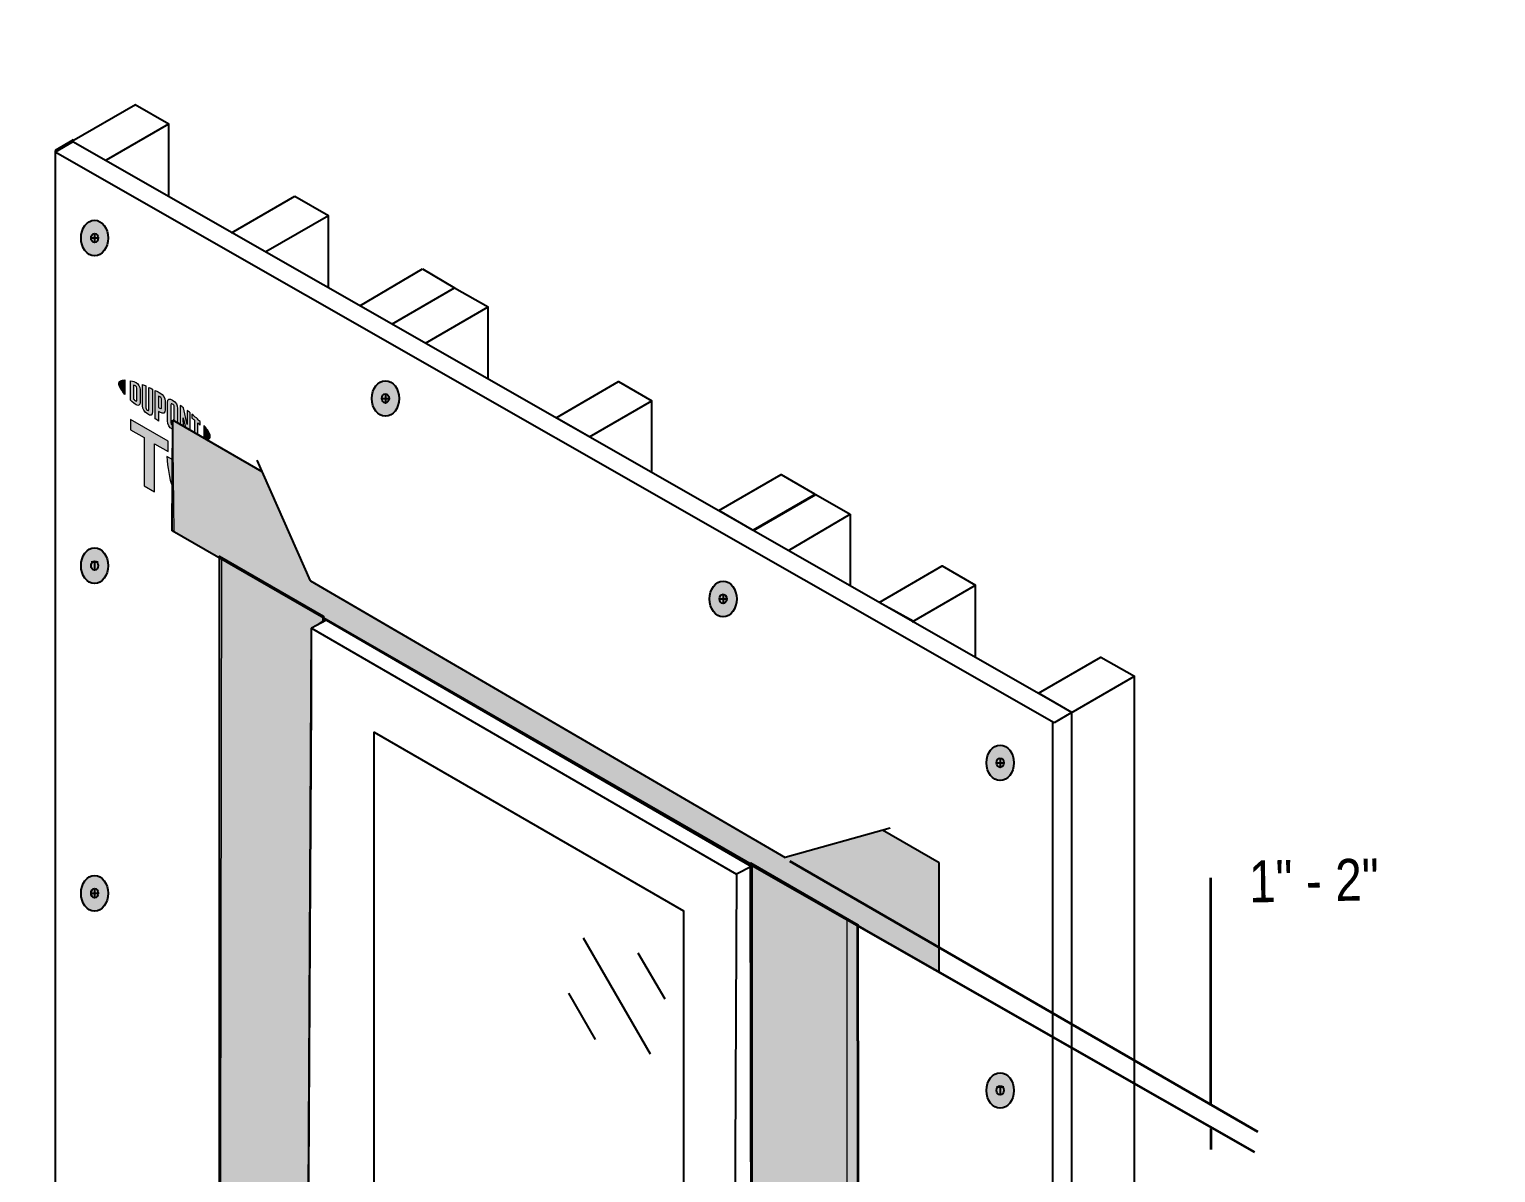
# Model space of a CAD drawing. Header units: inches. Extents: x -26 to 76, y -15 to 22.
# Drawn here: x 54.26 to 59.74, y 8.93 to 13.2 of the extents above; entities that cross this region are included whole.
import ezdxf

# ---------------------------------------------------------------- set-up
doc = ezdxf.new("R2010")
doc.units = ezdxf.units.IN
doc.header["$MEASUREMENT"] = 0
doc.linetypes.add('AI-Linetype-35', pattern=[0.375113, 0.250075, -0.125038])
doc.linetypes.add('AI-Linetype-36', pattern=[0.375113, 0.250075, -0.125038])
for name, color, linetype, lineweight in [('.ATI-DETAIL', 7, 'Continuous', 0), ('.ATI-HATCH', 7, 'Continuous', 0), ('.ATI-TEXT_2', 7, 'Continuous', 0), ('G-ANNO-TTLB', 7, 'Continuous', 0), ('Layer 12', 7, 'Continuous', 0), ('LOGOS', 7, 'Continuous', 0), ('TYVEK', 7, 'Continuous', 0)]:
    doc.layers.add(name, color=color, linetype=linetype, lineweight=lineweight)
pattern_1 = [(45, (0, 0), (-7.071, 7.071), [])]

# ---------------------------------------------------------------- blocks, each defined once
blk = doc.blocks.new('Block_312')
at = {"layer": 'TYVEK', "color": 240, "lineweight": 25, "true_color": 0xed2327}
for points in [[(55.2823, 11.3337)], [(57.0715, 10.2987)]]:
    blk.add_lwpolyline(points, dxfattribs=at)
blk = doc.blocks.new('Block_311')
at = {"layer": 'TYVEK', "color": 240, "lineweight": 25, "true_color": 0xed2327}
for points in [[(57.3689, 9.9813)], [(57.3689, 9.8327)]]:
    blk.add_lwpolyline(points, dxfattribs=at)
at = {"layer": 'TYVEK'}
blk.add_blockref('Block_312', (0, 0), dxfattribs=at)
blk = doc.blocks.new('Block_313')
at = {"layer": 'TYVEK', "true_color": 0x003b71, "transparency": 33554687}
h = blk.add_hatch(color=156, dxfattribs=at)
h.dxf.hatch_style = 2
edge = h.paths.add_edge_path()
edge.add_ellipse((56.8538, 11.0716), major_axis=(0, 0.0664), ratio=0.766948, start_angle=0, end_angle=360)
at = {"layer": 'TYVEK', "color": 252, "lineweight": 25, "true_color": 0x838484}
for p, q in [((56.8403, 11.072), (56.8673, 11.072)), ((56.8538, 11.0891), (56.8538, 11.0548))]:
    blk.add_line(p, q, dxfattribs=at)
at = {"layer": 'TYVEK', "color": 18, "lineweight": 25, "true_color": 0x000000}
blk.add_ellipse((56.8538, 11.0716), major_axis=(0, 0.0664), ratio=0.766948, dxfattribs=at)
at = {"layer": 'TYVEK', "color": 252, "lineweight": 25, "true_color": 0x838484}
blk.add_ellipse((56.8538, 11.072), major_axis=(0, 0.0171), ratio=0.788846, dxfattribs=at)
blk = doc.blocks.new('Block_315')
at = {"layer": 'TYVEK', "color": 240, "lineweight": 25, "true_color": 0xed2327}
for points in [[(55.283, 11.3297)], [(57.0721, 10.2947)]]:
    blk.add_lwpolyline(points, dxfattribs=at)
blk = doc.blocks.new('Block_314')
at = {"layer": 'TYVEK', "color": 240, "lineweight": 25, "true_color": 0xed2327}
for points in [[(57.3696, 9.9773)], [(57.3696, 9.8288)]]:
    blk.add_lwpolyline(points, dxfattribs=at)
at = {"layer": 'TYVEK'}
blk.add_blockref('Block_315', (0, 0), dxfattribs=at)
blk = doc.blocks.new('Block_318')
at = {"layer": 'TYVEK', "true_color": 0x003b71, "transparency": 33554687}
h = blk.add_hatch(color=156, dxfattribs=at)
h.dxf.hatch_style = 2
edge = h.paths.add_edge_path()
edge.add_ellipse((57.8896, 10.4592), major_axis=(0, 0.0664), ratio=0.766948, start_angle=0, end_angle=360)
at = {"layer": 'TYVEK', "color": 252, "lineweight": 25, "true_color": 0x838484}
for p, q in [((57.8896, 10.4767), (57.8896, 10.4425)), ((57.876, 10.4596), (57.9031, 10.4596))]:
    blk.add_line(p, q, dxfattribs=at)
at = {"layer": 'TYVEK', "color": 18, "lineweight": 25, "true_color": 0x000000}
blk.add_ellipse((57.8896, 10.4592), major_axis=(0, 0.0664), ratio=0.766948, dxfattribs=at)
at = {"layer": 'TYVEK', "color": 252, "lineweight": 25, "true_color": 0x838484}
blk.add_ellipse((57.8896, 10.4596), major_axis=(0, 0.0171), ratio=0.788846, dxfattribs=at)
blk = doc.blocks.new('Block_319')
at = {"layer": 'TYVEK', "true_color": 0x003b71, "transparency": 33554687}
h = blk.add_hatch(color=156, dxfattribs=at)
h.dxf.hatch_style = 2
edge = h.paths.add_edge_path()
edge.add_ellipse((57.8896, 4.3375), major_axis=(0, 0.0664), ratio=0.766948, start_angle=0, end_angle=360)
at = {"layer": 'TYVEK', "color": 252, "lineweight": 25, "true_color": 0x838484}
for p, q in [((57.876, 4.3379), (57.9031, 4.3379)), ((57.8896, 4.3551), (57.8896, 4.3208))]:
    blk.add_line(p, q, dxfattribs=at)
at = {"layer": 'TYVEK', "color": 18, "lineweight": 25, "true_color": 0x000000}
blk.add_ellipse((57.8896, 4.3375), major_axis=(0, 0.0664), ratio=0.766948, dxfattribs=at)
at = {"layer": 'TYVEK', "color": 252, "lineweight": 25, "true_color": 0x838484}
blk.add_ellipse((57.8896, 4.3379), major_axis=(0, 0.0171), ratio=0.788846, dxfattribs=at)
blk = doc.blocks.new('Block_320')
at = {"layer": 'TYVEK', "true_color": 0x003b71, "transparency": 33554687}
h = blk.add_hatch(color=156, dxfattribs=at)
h.dxf.hatch_style = 2
edge = h.paths.add_edge_path()
edge.add_ellipse((57.8896, 8.0105), major_axis=(0, 0.0664), ratio=0.766948, start_angle=0, end_angle=360)
at = {"layer": 'TYVEK', "color": 252, "lineweight": 25, "true_color": 0x838484}
for p, q in [((57.876, 8.0109), (57.9031, 8.0109)), ((57.8896, 8.0281), (57.8896, 7.9938))]:
    blk.add_line(p, q, dxfattribs=at)
at = {"layer": 'TYVEK', "color": 18, "lineweight": 25, "true_color": 0x000000}
blk.add_ellipse((57.8896, 8.0105), major_axis=(0, 0.0664), ratio=0.766948, dxfattribs=at)
at = {"layer": 'TYVEK', "color": 252, "lineweight": 25, "true_color": 0x838484}
blk.add_ellipse((57.8896, 8.0109), major_axis=(0, 0.0171), ratio=0.788846, dxfattribs=at)
blk = doc.blocks.new('Block_321')
at = {"layer": 'TYVEK', "true_color": 0x003b71, "transparency": 33554687}
h = blk.add_hatch(color=156, dxfattribs=at)
h.dxf.hatch_style = 2
edge = h.paths.add_edge_path()
edge.add_ellipse((57.8896, 9.2349), major_axis=(0, 0.0664), ratio=0.766948, start_angle=0, end_angle=360)
at = {"layer": 'TYVEK', "color": 252, "lineweight": 25, "true_color": 0x838484}
for p, q in [((57.876, 9.2488), (57.9031, 9.2488)), ((57.8896, 9.2524), (57.8896, 9.2181))]:
    blk.add_line(p, q, dxfattribs=at)
at = {"layer": 'TYVEK', "color": 18, "lineweight": 25, "true_color": 0x000000}
blk.add_ellipse((57.8896, 9.2349), major_axis=(0, 0.0664), ratio=0.766948, dxfattribs=at)
at = {"layer": 'TYVEK', "color": 252, "lineweight": 25, "true_color": 0x838484}
blk.add_ellipse((57.8896, 9.2353), major_axis=(0, 0.0171), ratio=0.788846, dxfattribs=at)
blk = doc.blocks.new('Block_322')
at = {"layer": 'TYVEK', "true_color": 0x003b71, "transparency": 33554687}
h = blk.add_hatch(color=156, dxfattribs=at)
h.dxf.hatch_style = 2
edge = h.paths.add_edge_path()
edge.add_ellipse((57.8896, 6.7862), major_axis=(0, 0.0664), ratio=0.766948, start_angle=0, end_angle=360)
at = {"layer": 'TYVEK', "color": 252, "lineweight": 25, "true_color": 0x838484}
for p, q in [((57.8896, 6.8037), (57.8896, 6.7695)), ((57.876, 6.7866), (57.9031, 6.7866))]:
    blk.add_line(p, q, dxfattribs=at)
at = {"layer": 'TYVEK', "color": 18, "lineweight": 25, "true_color": 0x000000}
blk.add_ellipse((57.8896, 6.7862), major_axis=(0, 0.0664), ratio=0.766948, dxfattribs=at)
at = {"layer": 'TYVEK', "color": 252, "lineweight": 25, "true_color": 0x838484}
blk.add_ellipse((57.8896, 6.7866), major_axis=(0, 0.0171), ratio=0.788846, dxfattribs=at)
blk = doc.blocks.new('Block_323')
at = {"layer": 'TYVEK', "true_color": 0x003b71, "transparency": 33554687}
h = blk.add_hatch(color=156, dxfattribs=at)
h.dxf.hatch_style = 2
edge = h.paths.add_edge_path()
edge.add_ellipse((57.8896, 5.5619), major_axis=(0, 0.0664), ratio=0.766948, start_angle=0, end_angle=360)
at = {"layer": 'TYVEK', "color": 252, "lineweight": 25, "true_color": 0x838484}
for p, q in [((57.876, 5.5623), (57.9031, 5.5623)), ((57.8896, 5.5794), (57.8896, 5.5451))]:
    blk.add_line(p, q, dxfattribs=at)
at = {"layer": 'TYVEK', "color": 18, "lineweight": 25, "true_color": 0x000000}
blk.add_ellipse((57.8896, 5.5619), major_axis=(0, 0.0664), ratio=0.766948, dxfattribs=at)
at = {"layer": 'TYVEK', "color": 252, "lineweight": 25, "true_color": 0x838484}
blk.add_ellipse((57.8896, 5.5623), major_axis=(0, 0.0171), ratio=0.788846, dxfattribs=at)
blk = doc.blocks.new('Block_317')
at = {"layer": 'TYVEK'}
for name in ['Block_318', 'Block_321', 'Block_320', 'Block_322', 'Block_323', 'Block_319']:
    blk.add_blockref(name, (0, 0), dxfattribs=at)
blk = doc.blocks.new('Block_325')
at = {"layer": 'TYVEK', "true_color": 0x003b71, "transparency": 33554687}
h = blk.add_hatch(color=156, dxfattribs=at)
h.dxf.hatch_style = 2
edge = h.paths.add_edge_path()
edge.add_ellipse((54.5049, 12.4204), major_axis=(0, 0.0664), ratio=0.766948, start_angle=0, end_angle=360)
at = {"layer": 'TYVEK', "color": 252, "lineweight": 25, "true_color": 0x838484}
for p, q in [((54.4914, 12.4208), (54.5184, 12.4208)), ((54.5049, 12.4379), (54.5049, 12.4036))]:
    blk.add_line(p, q, dxfattribs=at)
at = {"layer": 'TYVEK', "color": 18, "lineweight": 25, "true_color": 0x000000}
blk.add_ellipse((54.5049, 12.4204), major_axis=(0, 0.0664), ratio=0.766948, dxfattribs=at)
at = {"layer": 'TYVEK', "color": 252, "lineweight": 25, "true_color": 0x838484}
blk.add_ellipse((54.5049, 12.4208), major_axis=(0, 0.0171), ratio=0.788846, dxfattribs=at)
blk = doc.blocks.new('Block_326')
at = {"layer": 'TYVEK', "true_color": 0x003b71, "transparency": 33554687}
h = blk.add_hatch(color=156, dxfattribs=at)
h.dxf.hatch_style = 2
edge = h.paths.add_edge_path()
edge.add_ellipse((54.5049, 6.2987), major_axis=(0, 0.0664), ratio=0.766948, start_angle=0, end_angle=360)
at = {"layer": 'TYVEK', "color": 252, "lineweight": 25, "true_color": 0x838484}
for p, q in [((54.5049, 6.3162), (54.5049, 6.282)), ((54.4914, 6.2991), (54.5184, 6.2991))]:
    blk.add_line(p, q, dxfattribs=at)
at = {"layer": 'TYVEK', "color": 18, "lineweight": 25, "true_color": 0x000000}
blk.add_ellipse((54.5049, 6.2987), major_axis=(0, 0.0664), ratio=0.766948, dxfattribs=at)
at = {"layer": 'TYVEK', "color": 252, "lineweight": 25, "true_color": 0x838484}
blk.add_ellipse((54.5049, 6.2991), major_axis=(0, 0.0171), ratio=0.788846, dxfattribs=at)
blk = doc.blocks.new('Block_327')
at = {"layer": 'TYVEK', "true_color": 0x003b71, "transparency": 33554687}
h = blk.add_hatch(color=156, dxfattribs=at)
h.dxf.hatch_style = 2
edge = h.paths.add_edge_path()
edge.add_ellipse((54.5049, 9.9717), major_axis=(0, 0.0664), ratio=0.766948, start_angle=0, end_angle=360)
at = {"layer": 'TYVEK', "color": 252, "lineweight": 25, "true_color": 0x838484}
for p, q in [((54.5049, 9.9892), (54.5049, 9.955)), ((54.4914, 9.9721), (54.5184, 9.9721))]:
    blk.add_line(p, q, dxfattribs=at)
at = {"layer": 'TYVEK', "color": 18, "lineweight": 25, "true_color": 0x000000}
blk.add_ellipse((54.5049, 9.9717), major_axis=(0, 0.0664), ratio=0.766948, dxfattribs=at)
at = {"layer": 'TYVEK', "color": 252, "lineweight": 25, "true_color": 0x838484}
blk.add_ellipse((54.5049, 9.9721), major_axis=(0, 0.0171), ratio=0.788846, dxfattribs=at)
blk = doc.blocks.new('Block_328')
at = {"layer": 'TYVEK', "true_color": 0x003b71, "transparency": 33554687}
h = blk.add_hatch(color=156, dxfattribs=at)
h.dxf.hatch_style = 2
edge = h.paths.add_edge_path()
edge.add_ellipse((54.5049, 11.196), major_axis=(0, 0.0664), ratio=0.766948, start_angle=0, end_angle=360)
at = {"layer": 'TYVEK', "color": 252, "lineweight": 25, "true_color": 0x838484}
for p, q in [((54.4914, 11.21), (54.5184, 11.21)), ((54.5049, 11.2136), (54.5049, 11.1793))]:
    blk.add_line(p, q, dxfattribs=at)
at = {"layer": 'TYVEK', "color": 18, "lineweight": 25, "true_color": 0x000000}
blk.add_ellipse((54.5049, 11.196), major_axis=(0, 0.0664), ratio=0.766948, dxfattribs=at)
at = {"layer": 'TYVEK', "color": 252, "lineweight": 25, "true_color": 0x838484}
blk.add_ellipse((54.5049, 11.1964), major_axis=(0, 0.0171), ratio=0.788846, dxfattribs=at)
blk = doc.blocks.new('Block_329')
at = {"layer": 'TYVEK', "true_color": 0x003b71, "transparency": 33554687}
h = blk.add_hatch(color=156, dxfattribs=at)
h.dxf.hatch_style = 2
edge = h.paths.add_edge_path()
edge.add_ellipse((54.5049, 8.7474), major_axis=(0, 0.0664), ratio=0.766948, start_angle=0, end_angle=360)
at = {"layer": 'TYVEK', "color": 252, "lineweight": 25, "true_color": 0x838484}
for p, q in [((54.4914, 8.7478), (54.5184, 8.7478)), ((54.5049, 8.7649), (54.5049, 8.7306))]:
    blk.add_line(p, q, dxfattribs=at)
at = {"layer": 'TYVEK', "color": 18, "lineweight": 25, "true_color": 0x000000}
blk.add_ellipse((54.5049, 8.7474), major_axis=(0, 0.0664), ratio=0.766948, dxfattribs=at)
at = {"layer": 'TYVEK', "color": 252, "lineweight": 25, "true_color": 0x838484}
blk.add_ellipse((54.5049, 8.7478), major_axis=(0, 0.0171), ratio=0.788846, dxfattribs=at)
blk = doc.blocks.new('Block_330')
at = {"layer": 'TYVEK', "true_color": 0x003b71, "transparency": 33554687}
h = blk.add_hatch(color=156, dxfattribs=at)
h.dxf.hatch_style = 2
edge = h.paths.add_edge_path()
edge.add_ellipse((54.5049, 7.523), major_axis=(0, 0.0664), ratio=0.766948, start_angle=0, end_angle=360)
at = {"layer": 'TYVEK', "color": 252, "lineweight": 25, "true_color": 0x838484}
for p, q in [((54.4914, 7.5234), (54.5184, 7.5234)), ((54.5049, 7.5406), (54.5049, 7.5063))]:
    blk.add_line(p, q, dxfattribs=at)
at = {"layer": 'TYVEK', "color": 18, "lineweight": 25, "true_color": 0x000000}
blk.add_ellipse((54.5049, 7.523), major_axis=(0, 0.0664), ratio=0.766948, dxfattribs=at)
at = {"layer": 'TYVEK', "color": 252, "lineweight": 25, "true_color": 0x838484}
blk.add_ellipse((54.5049, 7.5234), major_axis=(0, 0.0171), ratio=0.788846, dxfattribs=at)
blk = doc.blocks.new('Block_324')
at = {"layer": 'TYVEK'}
for name in ['Block_325', 'Block_328', 'Block_327', 'Block_329', 'Block_330', 'Block_326']:
    blk.add_blockref(name, (0, 0), dxfattribs=at)
blk = doc.blocks.new('Block_332')
at = {"layer": 'TYVEK', "true_color": 0x003b71, "transparency": 33554687}
h = blk.add_hatch(color=156, dxfattribs=at)
h.dxf.hatch_style = 2
edge = h.paths.add_edge_path()
edge.add_ellipse((55.5917, 11.8207), major_axis=(0, 0.0664), ratio=0.766948, start_angle=0, end_angle=360)
at = {"layer": 'TYVEK', "color": 252, "lineweight": 25, "true_color": 0x838484}
for p, q in [((55.5782, 11.8211), (55.6052, 11.8211)), ((55.5917, 11.8383), (55.5917, 11.804))]:
    blk.add_line(p, q, dxfattribs=at)
at = {"layer": 'TYVEK', "color": 18, "lineweight": 25, "true_color": 0x000000}
blk.add_ellipse((55.5917, 11.8207), major_axis=(0, 0.0664), ratio=0.766948, dxfattribs=at)
at = {"layer": 'TYVEK', "color": 252, "lineweight": 25, "true_color": 0x838484}
blk.add_ellipse((55.5917, 11.8211), major_axis=(0, 0.0171), ratio=0.788846, dxfattribs=at)
blk = doc.blocks.new('Block_333')
at = {"layer": 'TYVEK', "color": 18, "lineweight": 25, "true_color": 0x000000}
blk.add_lwpolyline([(54.5278, 12.4326)], dxfattribs=at)
blk = doc.blocks.new('Block_331')
at = {"layer": 'TYVEK', "color": 18, "lineweight": 25, "true_color": 0x000000}
blk.add_lwpolyline([(57.8343, 9.122)], dxfattribs=at)
at = {"layer": 'TYVEK'}
for name in ['Block_333', 'Block_332']:
    blk.add_blockref(name, (0, 0), dxfattribs=at)
blk = doc.blocks.new('Block_334')
at = {"layer": 'TYVEK', "color": 2, "lineweight": 18, "true_color": 0xf5eb12}
for points in [[(55.3629, 10.9928)], [(55.3629, 6.2967)]]:
    blk.add_lwpolyline(points, dxfattribs=at)
blk = doc.blocks.new('Block_335')
at = {"layer": 'TYVEK', "color": 240, "lineweight": 25, "true_color": 0xed2327}
for points in [[(54.8831, 11.6395)], [(54.8831, 6.819)]]:
    blk.add_lwpolyline(points, dxfattribs=at)
blk = doc.blocks.new('Block_338')
at = {"layer": 'TYVEK', "color": 93, "lineweight": 25, "true_color": 0x6bbe46}
blk.add_line((56.8813, 5.3295), (55.2898, 6.2484), dxfattribs=at)
blk.add_lwpolyline([(55.2904, 6.2484), (55.3151, 10.963), (56.9043, 10.0436), (56.8819, 5.3295)], dxfattribs=at)
blk = doc.blocks.new('Block_337')
at = {"layer": 'TYVEK', "color": 93, "lineweight": 25, "true_color": 0x6bbe46}
for p, q in [((55.3712, 10.9919), (55.3151, 10.963)), ((56.9605, 10.0725), (56.9043, 10.0436)), ((56.9636, 5.3753), (56.8819, 5.3295))]:
    blk.add_line(p, q, dxfattribs=at)
for points in [[(55.3712, 10.9919), (56.9605, 10.0725), (56.9627, 5.5484)], [(57.0436, 5.6164)]]:
    blk.add_lwpolyline(points, dxfattribs=at)
at = {"layer": 'TYVEK'}
blk.add_blockref('Block_338', (0, 0), dxfattribs=at)
blk = doc.blocks.new('Block_336')
at = {"layer": 'TYVEK', "color": 93, "lineweight": 25, "true_color": 0x6bbe46}
blk.add_lwpolyline([(55.5502, 6.5606), (55.5502, 10.5734), (56.7057, 9.9062), (56.7057, 5.8934)], close=True, dxfattribs=at)
for points in [[(56.8556, 7.8161), (56.8563, 7.8489), (56.8302, 7.8761), (56.7974, 7.8768), (56.7791, 7.8772), (56.7617, 7.8692), (56.7501, 7.8551)], [(56.7501, 7.8551), (56.7501, 7.822), (56.777, 7.7952), (56.8101, 7.7952), (56.8276, 7.7952), (56.8442, 7.8028), (56.8556, 7.8161)]]:
    blk.add_open_spline(points, degree=3, knots=[0, 0, 0, 0, 1, 1, 1, 2, 2, 2, 2], dxfattribs=at)
at = {"layer": 'TYVEK'}
blk.add_blockref('Block_337', (0, 0), dxfattribs=at)
blk = doc.blocks.new('Block_346')
at = {"layer": 'TYVEK', "color": 240, "lineweight": 25, "true_color": 0xed2327}
for points in [[(55.2777, 11.3283)], [(57.0669, 10.2933)]]:
    blk.add_lwpolyline(points, dxfattribs=at)
blk = doc.blocks.new('Block_345')
at = {"layer": 'TYVEK', "color": 240, "lineweight": 25, "true_color": 0xed2327}
for points in [[(57.3643, 9.9759)], [(57.3643, 9.8274)]]:
    blk.add_lwpolyline(points, dxfattribs=at)
at = {"layer": 'TYVEK'}
blk.add_blockref('Block_346', (0, 0), dxfattribs=at)
blk = doc.blocks.new('Block_347')
at = {"layer": 'TYVEK', "color": 18, "lineweight": 25, "true_color": 0x000000}
for points in [[(55.3112, 11.1398)], [(57.0861, 10.1055)]]:
    blk.add_lwpolyline(points, dxfattribs=at)
blk = doc.blocks.new('Block_445')
at = {"layer": '.ATI-TEXT_2', "color": 240, "lineweight": 35, "true_color": 0xed2327}
for p, q in [((57.1033, 10.0923), (58.853, 9.0801)), ((56.9637, 10.0738), (58.8399, 9.0038)), ((58.6765, 9.1853), (58.6765, 10.0302)), ((58.6765, 9.0926), (58.6765, 9.0144))]:
    blk.add_line(p, q, dxfattribs=at)
at = {"layer": '.ATI-TEXT_2', "insert": (58.8209, 9.9374), "char_height": 0.2, "attachment_point": 7, "rotation": 0.9999}
blk.add_mtext('\\C240;\\c2565101;\\FArial Narrow|b0|i0|c1;\\H0.156298;\\W1.000002;1" - 2"', dxfattribs=at)
blk = doc.blocks.new('Block_637')
at = {"layer": 'LOGOS', "true_color": 0x838484, "transparency": 33554687}
h = blk.add_hatch(color=252, dxfattribs=at)
h.dxf.hatch_style = 2
edge = h.paths.add_edge_path()
edge.add_spline(control_points=[(54.5951, 11.8766), (54.5951, 11.8666), (54.6036, 11.8523), (54.6184, 11.8357), (54.6184, 11.8357), (54.6184, 11.8904), (54.6184, 11.8904), (54.6036, 11.891), (54.5951, 11.8866), (54.5951, 11.8766)], knot_values=[0, 0, 0, 0, 1, 1, 1, 2, 2, 2, 3, 3, 3, 3], degree=3, periodic=0)
h = blk.add_hatch(color=252, dxfattribs=at)
h.dxf.hatch_style = 2
edge = h.paths.add_edge_path()
edge.add_spline(control_points=[(54.6628, 11.815), (54.6628, 11.8108), (54.6606, 11.8107), (54.658, 11.8122), (54.656, 11.8133), (54.6528, 11.8161), (54.6502, 11.8183), (54.6502, 11.8183), (54.6502, 11.8707), (54.6502, 11.8707), (54.6528, 11.87), (54.656, 11.869), (54.658, 11.8679), (54.6606, 11.8664), (54.6628, 11.8636), (54.6628, 11.8594), (54.6628, 11.8594), (54.6628, 11.815), (54.6628, 11.815)], knot_values=[0, 0, 0, 0, 1, 1, 1, 2, 2, 2, 3, 3, 3, 4, 4, 4, 5, 5, 5, 6, 6, 6, 6], degree=3, periodic=0)
edge = h.paths.add_edge_path()
edge.add_spline(control_points=[(54.6598, 11.8805), (54.6556, 11.8829), (54.6496, 11.885), (54.6388, 11.8873), (54.6388, 11.8873), (54.6388, 11.8148), (54.6388, 11.8148), (54.6484, 11.8061), (54.6556, 11.7998), (54.6598, 11.7975), (54.6692, 11.7921), (54.6746, 11.7955), (54.6746, 11.8064), (54.6746, 11.8064), (54.6746, 11.8546), (54.6746, 11.8546), (54.6746, 11.8652), (54.6692, 11.875), (54.6598, 11.8805)], knot_values=[0, 0, 0, 0, 1, 1, 1, 2, 2, 2, 3, 3, 3, 4, 4, 4, 5, 5, 5, 6, 6, 6, 6], degree=3, periodic=0)
h = blk.add_hatch(color=252, dxfattribs=at)
h.dxf.hatch_style = 2
edge = h.paths.add_edge_path()
edge.add_spline(control_points=[(54.708, 11.7806), (54.708, 11.7764), (54.7067, 11.7744), (54.7021, 11.7777), (54.6976, 11.7809), (54.6964, 11.7838), (54.6964, 11.7888), (54.6964, 11.7888), (54.6964, 11.8678), (54.6964, 11.8678), (54.6934, 11.8691), (54.6868, 11.8719), (54.6839, 11.8731), (54.6839, 11.8731), (54.6839, 11.7932), (54.6839, 11.7932), (54.6839, 11.7804), (54.6893, 11.7724), (54.7021, 11.7633), (54.7138, 11.755), (54.721, 11.7577), (54.721, 11.7718), (54.721, 11.7718), (54.721, 11.8562), (54.721, 11.8562), (54.7185, 11.8575), (54.7105, 11.8613), (54.708, 11.8625), (54.708, 11.8625), (54.708, 11.7806), (54.708, 11.7806)], knot_values=[0, 0, 0, 0, 1, 1, 1, 2, 2, 2, 3, 3, 3, 4, 4, 4, 5, 5, 5, 6, 6, 6, 7, 7, 7, 8, 8, 8, 9, 9, 9, 10, 10, 10, 10], degree=3, periodic=0)
h = blk.add_hatch(color=252, dxfattribs=at)
h.dxf.hatch_style = 2
edge = h.paths.add_edge_path()
edge.add_spline(control_points=[(54.7553, 11.7877), (54.7553, 11.7832), (54.7539, 11.7816), (54.7487, 11.7847), (54.7487, 11.7847), (54.7441, 11.7873), (54.7441, 11.7873), (54.7441, 11.7873), (54.7441, 11.8293), (54.7441, 11.8293), (54.7462, 11.8283), (54.7473, 11.8276), (54.7484, 11.8269), (54.7542, 11.8236), (54.7553, 11.8205), (54.7553, 11.8158), (54.7553, 11.8158), (54.7553, 11.7877), (54.7553, 11.7877)], knot_values=[0, 0, 0, 0, 1, 1, 1, 2, 2, 2, 3, 3, 3, 4, 4, 4, 5, 5, 5, 6, 6, 6, 6], degree=3, periodic=0)
edge = h.paths.add_edge_path()
edge.add_spline(control_points=[(54.7492, 11.8414), (54.747, 11.8426), (54.7387, 11.8471), (54.731, 11.8509), (54.731, 11.8509), (54.731, 11.7447), (54.731, 11.7447), (54.7337, 11.743), (54.7405, 11.7387), (54.7441, 11.7365), (54.7441, 11.7365), (54.7441, 11.7726), (54.7441, 11.7726), (54.7441, 11.7726), (54.7492, 11.7697), (54.7492, 11.7697), (54.7628, 11.7618), (54.7685, 11.7655), (54.7685, 11.779), (54.7685, 11.779), (54.7685, 11.8104), (54.7685, 11.8104), (54.7685, 11.8236), (54.7621, 11.8339), (54.7492, 11.8414)], knot_values=[0, 0, 0, 0, 1, 1, 1, 2, 2, 2, 3, 3, 3, 4, 4, 4, 5, 5, 5, 6, 6, 6, 7, 7, 7, 8, 8, 8, 8], degree=3, periodic=0)
h = blk.add_hatch(color=252, dxfattribs=at)
h.dxf.hatch_style = 2
edge = h.paths.add_edge_path()
edge.add_spline(control_points=[(54.796, 11.8148), (54.7839, 11.8225), (54.7769, 11.8205), (54.7769, 11.8065), (54.7769, 11.8065), (54.7769, 11.7371), (54.7769, 11.7371), (54.7769, 11.7222), (54.7834, 11.7125), (54.796, 11.7057), (54.7964, 11.7055), (54.7969, 11.7052), (54.7971, 11.7051), (54.7971, 11.7051), (54.7971, 11.7201), (54.7971, 11.7201), (54.7969, 11.7202), (54.7964, 11.7204), (54.796, 11.7207), (54.7913, 11.7232), (54.7901, 11.7262), (54.7901, 11.7307), (54.7901, 11.7307), (54.7901, 11.7969), (54.7901, 11.7969), (54.7901, 11.8012), (54.7913, 11.8029), (54.796, 11.8), (54.8007, 11.7972), (54.8019, 11.7943), (54.8019, 11.7901), (54.8019, 11.7901), (54.8019, 11.7373), (54.8019, 11.7373), (54.8019, 11.7373), (54.8151, 11.7297), (54.8151, 11.7297), (54.8151, 11.7297), (54.8151, 11.7829), (54.8151, 11.7829), (54.8151, 11.7979), (54.8092, 11.8066), (54.796, 11.8148)], knot_values=[0, 0, 0, 0, 1, 1, 1, 2, 2, 2, 3, 3, 3, 4, 4, 4, 5, 5, 5, 6, 6, 6, 7, 7, 7, 8, 8, 8, 9, 9, 9, 10, 10, 10, 11, 11, 11, 12, 12, 12, 13, 13, 13, 14, 14, 14, 14], degree=3, periodic=0)
h = blk.add_hatch(color=252, dxfattribs=at)
h.dxf.hatch_style = 2
edge = h.paths.add_edge_path()
edge.add_spline(control_points=[(54.8624, 11.7669), (54.8624, 11.7669), (54.8624, 11.7025), (54.8624, 11.7025), (54.8624, 11.7025), (54.8441, 11.713), (54.8441, 11.713), (54.8441, 11.713), (54.836, 11.7482), (54.836, 11.7482), (54.836, 11.7482), (54.8366, 11.7173), (54.8366, 11.7173), (54.8366, 11.7173), (54.8245, 11.7243), (54.8245, 11.7243), (54.8245, 11.7243), (54.8245, 11.795), (54.8245, 11.795), (54.8281, 11.7925), (54.833, 11.7891), (54.8369, 11.7864), (54.8369, 11.7864), (54.8513, 11.7239), (54.8513, 11.7239), (54.8513, 11.7239), (54.8503, 11.7762), (54.8503, 11.7762), (54.8532, 11.7741), (54.8592, 11.7696), (54.8624, 11.7669)], knot_values=[0, 0, 0, 0, 1, 1, 1, 2, 2, 2, 3, 3, 3, 4, 4, 4, 5, 5, 5, 6, 6, 6, 7, 7, 7, 8, 8, 8, 9, 9, 9, 10, 10, 10, 10], degree=3, periodic=0)
h = blk.add_hatch(color=252, dxfattribs=at)
h.dxf.hatch_style = 2
edge = h.paths.add_edge_path()
edge.add_spline(control_points=[(54.8995, 11.7346), (54.8995, 11.7346), (54.8995, 11.7215), (54.8995, 11.7215), (54.8966, 11.7241), (54.8934, 11.7271), (54.8901, 11.73), (54.8901, 11.73), (54.8901, 11.6866), (54.8901, 11.6866), (54.8901, 11.6866), (54.8784, 11.6933), (54.8784, 11.6933), (54.8784, 11.6933), (54.8784, 11.7398), (54.8784, 11.7398), (54.8752, 11.7425), (54.8721, 11.745), (54.8688, 11.7476), (54.8688, 11.7476), (54.8688, 11.7618), (54.8688, 11.7618), (54.8805, 11.7523), (54.8903, 11.7436), (54.8995, 11.7346)], knot_values=[0, 0, 0, 0, 1, 1, 1, 2, 2, 2, 3, 3, 3, 4, 4, 4, 5, 5, 5, 6, 6, 6, 7, 7, 7, 8, 8, 8, 8], degree=3, periodic=0)
h = blk.add_hatch(color=252, dxfattribs=at)
h.dxf.hatch_style = 2
edge = h.paths.add_edge_path()
edge.add_spline(control_points=[(54.9369, 11.6793), (54.9369, 11.6723), (54.9328, 11.6682), (54.9253, 11.6664), (54.9253, 11.6664), (54.9135, 11.673), (54.9135, 11.673), (54.9135, 11.673), (54.9135, 11.7201), (54.9135, 11.7201), (54.9284, 11.7034), (54.9369, 11.6893), (54.9369, 11.6793)], knot_values=[0, 0, 0, 0, 1, 1, 1, 2, 2, 2, 3, 3, 3, 4, 4, 4, 4], degree=3, periodic=0)
at = {"layer": 'LOGOS'}
for points, knots in [([(54.5951, 11.8766), (54.5951, 11.8666), (54.6036, 11.8523), (54.6184, 11.8357), (54.6184, 11.8357), (54.6184, 11.8904), (54.6184, 11.8904), (54.6036, 11.891), (54.5951, 11.8866), (54.5951, 11.8766)], [0, 0, 0, 0, 1, 1, 1, 2, 2, 2, 3, 3, 3, 3]), ([(54.6598, 11.8805), (54.6556, 11.8829), (54.6496, 11.885), (54.6388, 11.8873), (54.6388, 11.8873), (54.6388, 11.8148), (54.6388, 11.8148), (54.6484, 11.8061), (54.6556, 11.7998), (54.6598, 11.7975), (54.6692, 11.7921), (54.6746, 11.7955), (54.6746, 11.8064), (54.6746, 11.8064), (54.6746, 11.8546), (54.6746, 11.8546), (54.6746, 11.8652), (54.6692, 11.875), (54.6598, 11.8805)], [0, 0, 0, 0, 1, 1, 1, 2, 2, 2, 3, 3, 3, 4, 4, 4, 5, 5, 5, 6, 6, 6, 6]), ([(54.6628, 11.815), (54.6628, 11.8108), (54.6606, 11.8107), (54.658, 11.8122), (54.656, 11.8133), (54.6528, 11.8161), (54.6502, 11.8183), (54.6502, 11.8183), (54.6502, 11.8707), (54.6502, 11.8707), (54.6528, 11.87), (54.656, 11.869), (54.658, 11.8679), (54.6606, 11.8664), (54.6628, 11.8636), (54.6628, 11.8594), (54.6628, 11.8594), (54.6628, 11.815), (54.6628, 11.815)], [0, 0, 0, 0, 1, 1, 1, 2, 2, 2, 3, 3, 3, 4, 4, 4, 5, 5, 5, 6, 6, 6, 6]), ([(54.708, 11.7806), (54.708, 11.7764), (54.7067, 11.7744), (54.7021, 11.7777), (54.6976, 11.7809), (54.6964, 11.7838), (54.6964, 11.7888), (54.6964, 11.7888), (54.6964, 11.8678), (54.6964, 11.8678), (54.6934, 11.8691), (54.6868, 11.8719), (54.6839, 11.8731), (54.6839, 11.8731), (54.6839, 11.7932), (54.6839, 11.7932), (54.6839, 11.7804), (54.6893, 11.7724), (54.7021, 11.7633), (54.7138, 11.755), (54.721, 11.7577), (54.721, 11.7718), (54.721, 11.7718), (54.721, 11.8562), (54.721, 11.8562), (54.7185, 11.8575), (54.7105, 11.8613), (54.708, 11.8625), (54.708, 11.8625), (54.708, 11.7806), (54.708, 11.7806)], [0, 0, 0, 0, 1, 1, 1, 2, 2, 2, 3, 3, 3, 4, 4, 4, 5, 5, 5, 6, 6, 6, 7, 7, 7, 8, 8, 8, 9, 9, 9, 10, 10, 10, 10]), ([(54.7492, 11.8414), (54.747, 11.8426), (54.7387, 11.8471), (54.731, 11.8509), (54.731, 11.8509), (54.731, 11.7447), (54.731, 11.7447), (54.7337, 11.743), (54.7405, 11.7387), (54.7441, 11.7365), (54.7441, 11.7365), (54.7441, 11.7726), (54.7441, 11.7726), (54.7441, 11.7726), (54.7492, 11.7697), (54.7492, 11.7697), (54.7628, 11.7618), (54.7685, 11.7655), (54.7685, 11.779), (54.7685, 11.779), (54.7685, 11.8104), (54.7685, 11.8104), (54.7685, 11.8236), (54.7621, 11.8339), (54.7492, 11.8414)], [0, 0, 0, 0, 1, 1, 1, 2, 2, 2, 3, 3, 3, 4, 4, 4, 5, 5, 5, 6, 6, 6, 7, 7, 7, 8, 8, 8, 8]), ([(54.7553, 11.7877), (54.7553, 11.7832), (54.7539, 11.7816), (54.7487, 11.7847), (54.7487, 11.7847), (54.7441, 11.7873), (54.7441, 11.7873), (54.7441, 11.7873), (54.7441, 11.8293), (54.7441, 11.8293), (54.7462, 11.8283), (54.7473, 11.8276), (54.7484, 11.8269), (54.7542, 11.8236), (54.7553, 11.8205), (54.7553, 11.8158), (54.7553, 11.8158), (54.7553, 11.7877), (54.7553, 11.7877)], [0, 0, 0, 0, 1, 1, 1, 2, 2, 2, 3, 3, 3, 4, 4, 4, 5, 5, 5, 6, 6, 6, 6]), ([(54.796, 11.8148), (54.7839, 11.8225), (54.7769, 11.8205), (54.7769, 11.8065), (54.7769, 11.8065), (54.7769, 11.7371), (54.7769, 11.7371), (54.7769, 11.7222), (54.7834, 11.7125), (54.796, 11.7057), (54.7964, 11.7055), (54.7969, 11.7052), (54.7971, 11.7051), (54.7971, 11.7051), (54.7971, 11.7201), (54.7971, 11.7201), (54.7969, 11.7202), (54.7964, 11.7204), (54.796, 11.7207), (54.7913, 11.7232), (54.7901, 11.7262), (54.7901, 11.7307), (54.7901, 11.7307), (54.7901, 11.7969), (54.7901, 11.7969), (54.7901, 11.8012), (54.7913, 11.8029), (54.796, 11.8), (54.8007, 11.7972), (54.8019, 11.7943), (54.8019, 11.7901), (54.8019, 11.7901), (54.8019, 11.7373), (54.8019, 11.7373), (54.8019, 11.7373), (54.8151, 11.7297), (54.8151, 11.7297), (54.8151, 11.7297), (54.8151, 11.7829), (54.8151, 11.7829), (54.8151, 11.7979), (54.8092, 11.8066), (54.796, 11.8148)], [0, 0, 0, 0, 1, 1, 1, 2, 2, 2, 3, 3, 3, 4, 4, 4, 5, 5, 5, 6, 6, 6, 7, 7, 7, 8, 8, 8, 9, 9, 9, 10, 10, 10, 11, 11, 11, 12, 12, 12, 13, 13, 13, 14, 14, 14, 14]), ([(54.8624, 11.7669), (54.8624, 11.7669), (54.8624, 11.7025), (54.8624, 11.7025), (54.8624, 11.7025), (54.8441, 11.713), (54.8441, 11.713), (54.8441, 11.713), (54.836, 11.7482), (54.836, 11.7482), (54.836, 11.7482), (54.8366, 11.7173), (54.8366, 11.7173), (54.8366, 11.7173), (54.8245, 11.7243), (54.8245, 11.7243), (54.8245, 11.7243), (54.8245, 11.795), (54.8245, 11.795), (54.8281, 11.7925), (54.833, 11.7891), (54.8369, 11.7864), (54.8369, 11.7864), (54.8513, 11.7239), (54.8513, 11.7239), (54.8513, 11.7239), (54.8503, 11.7762), (54.8503, 11.7762), (54.8532, 11.7741), (54.8592, 11.7696), (54.8624, 11.7669)], [0, 0, 0, 0, 1, 1, 1, 2, 2, 2, 3, 3, 3, 4, 4, 4, 5, 5, 5, 6, 6, 6, 7, 7, 7, 8, 8, 8, 9, 9, 9, 10, 10, 10, 10]), ([(54.8995, 11.7346), (54.8995, 11.7346), (54.8995, 11.7215), (54.8995, 11.7215), (54.8966, 11.7241), (54.8934, 11.7271), (54.8901, 11.73), (54.8901, 11.73), (54.8901, 11.6866), (54.8901, 11.6866), (54.8901, 11.6866), (54.8784, 11.6933), (54.8784, 11.6933), (54.8784, 11.6933), (54.8784, 11.7398), (54.8784, 11.7398), (54.8752, 11.7425), (54.8721, 11.745), (54.8688, 11.7476), (54.8688, 11.7476), (54.8688, 11.7618), (54.8688, 11.7618), (54.8805, 11.7523), (54.8903, 11.7436), (54.8995, 11.7346)], [0, 0, 0, 0, 1, 1, 1, 2, 2, 2, 3, 3, 3, 4, 4, 4, 5, 5, 5, 6, 6, 6, 7, 7, 7, 8, 8, 8, 8]), ([(54.9369, 11.6793), (54.9369, 11.6723), (54.9328, 11.6682), (54.9253, 11.6664), (54.9253, 11.6664), (54.9135, 11.673), (54.9135, 11.673), (54.9135, 11.673), (54.9135, 11.7201), (54.9135, 11.7201), (54.9284, 11.7034), (54.9369, 11.6893), (54.9369, 11.6793)], [0, 0, 0, 0, 1, 1, 1, 2, 2, 2, 3, 3, 3, 4, 4, 4, 4])]:
    blk.add_open_spline(points, degree=3, knots=knots, dxfattribs=at)
blk = doc.blocks.new('Block_640')
at = {"layer": 'LOGOS', "true_color": 0x838484, "transparency": 33554687}
h = blk.add_hatch(color=252, dxfattribs=at)
h.dxf.hatch_style = 2
h.paths.add_polyline_path([(54.7792, 11.6609), (54.6389, 11.7419), (54.6389, 11.7038), (54.6896, 11.6745), (54.6896, 11.494), (54.7285, 11.4715), (54.7285, 11.652), (54.7792, 11.6228)])
h = blk.add_hatch(color=252, dxfattribs=at)
h.dxf.hatch_style = 2
edge = h.paths.add_edge_path()
edge.add_spline(control_points=[(54.7966, 11.5918), (54.7966, 11.5918), (54.796, 11.4859), (54.796, 11.4859), (54.7837, 11.5262), (54.7773, 11.5615), (54.7746, 11.6044), (54.7746, 11.6044), (54.7966, 11.5918), (54.7966, 11.5918)], knot_values=[0, 0, 0, 0, 1, 1, 1, 2, 2, 2, 3, 3, 3, 3], degree=3, periodic=0)
at = {"layer": 'LOGOS'}
blk.add_lwpolyline([(54.7792, 11.6609), (54.6389, 11.7419), (54.6389, 11.7038), (54.6896, 11.6745), (54.6896, 11.494), (54.7285, 11.4715), (54.7285, 11.652), (54.7792, 11.6228)], close=True, dxfattribs=at)
blk.add_open_spline([(54.7966, 11.5918), (54.7966, 11.5918), (54.796, 11.4859), (54.796, 11.4859), (54.7837, 11.5262), (54.7773, 11.5615), (54.7746, 11.6044), (54.7746, 11.6044), (54.7966, 11.5918), (54.7966, 11.5918)], degree=3, knots=[0, 0, 0, 0, 1, 1, 1, 2, 2, 2, 3, 3, 3, 3], dxfattribs=at)
blk = doc.blocks.new('Block_639')
at = {"layer": 'LOGOS'}
blk.add_blockref('Block_640', (0, 0), dxfattribs=at)
blk = doc.blocks.new('Block_638')
at = {"layer": 'LOGOS'}
blk.add_blockref('Block_639', (0, 0), dxfattribs=at)
blk = doc.blocks.new('Block_636')
at = {"layer": 'LOGOS'}
for name in ['Block_637', 'Block_638']:
    blk.add_blockref(name, (0, 0), dxfattribs=at)

msp = doc.modelspace()

# ---------------------------------------------------------------- hatches: boundary and pattern name
at = {"layer": '.ATI-HATCH', "true_color": 0x818080, "transparency": 33554687}
h = msp.add_hatch(color=8, dxfattribs=at)
edge = h.paths.add_edge_path()
edge.add_spline(control_points=[(54.7973, 11.74), (54.7973, 11.74), (54.7953, 11.3266), (54.7953, 11.3266), (54.7953, 11.3266), (57.6592, 9.6759), (57.6592, 9.6759), (57.6592, 9.6759), (57.6612, 10.0853), (57.6612, 10.0853), (57.6612, 10.0853), (57.4499, 10.2074), (57.4499, 10.2074), (57.4499, 10.2074), (57.0861, 10.1055), (57.0861, 10.1055), (57.0861, 10.1055), (55.3112, 11.1398), (55.3112, 11.1398), (55.3112, 11.1398), (55.1316, 11.5468), (55.1316, 11.5468), (55.1316, 11.5468), (54.7973, 11.74), (54.7973, 11.74)], knot_values=[0, 0, 0, 0, 1, 1, 1, 2, 2, 2, 3, 3, 3, 4, 4, 4, 5, 5, 5, 6, 6, 6, 7, 7, 7, 8, 8, 8, 8], degree=3, periodic=0)
h = msp.add_hatch(color=8, dxfattribs=at)
edge = h.paths.add_edge_path()
edge.add_spline(control_points=[(54.9718, 5.9984), (54.9718, 5.9984), (55.3582, 5.789), (55.3582, 5.789), (55.3582, 5.789), (55.3582, 6.2089), (55.3582, 6.2089), (55.3582, 6.2089), (55.2904, 6.2454), (55.2904, 6.2454), (55.2904, 6.2454), (55.3159, 10.6921), (55.3159, 10.6921), (55.3159, 10.6921), (55.3149, 10.9599), (55.3149, 10.9599), (55.3149, 10.9599), (55.3629, 10.9928), (55.3629, 10.9928), (55.3629, 10.9928), (55.3609, 11.0068), (55.3609, 11.0068), (55.3609, 11.0068), (54.9718, 11.2314), (54.9718, 11.2314), (54.9718, 11.2314), (54.9718, 5.9984), (54.9718, 5.9984)], knot_values=[0, 0, 0, 0, 1, 1, 1, 2, 2, 2, 3, 3, 3, 4, 4, 4, 5, 5, 5, 6, 6, 6, 7, 7, 7, 8, 8, 8, 9, 9, 9, 9], degree=3, periodic=0)
edge = h.paths.add_edge_path()
edge.add_spline(control_points=[(56.9578, 10.0872), (56.9578, 10.0872), (56.9659, 4.8783), (56.9659, 4.8783), (56.9659, 4.8783), (57.3664, 4.647), (57.3664, 4.647), (57.3664, 4.647), (57.3583, 9.8548), (57.3583, 9.8548), (57.3583, 9.8548), (56.9578, 10.0872), (56.9578, 10.0872)], knot_values=[0, 0, 0, 0, 1, 1, 1, 2, 2, 2, 3, 3, 3, 4, 4, 4, 4], degree=3, periodic=0)
at = {"layer": 'G-ANNO-TTLB', "true_color": 0xb9529f, "transparency": 33554687}
h = msp.add_hatch(color=233, dxfattribs=at)
edge = h.paths.add_edge_path()
edge.add_spline(control_points=[(71.2273, -15.1345), (71.2273, -15.1345), (30.5273, -15.1345), (30.5273, -15.1345), (30.5273, -15.1345), (30.5273, 19.0008), (30.5273, 19.0008), (30.5273, 19.0008), (71.2273, 19.0008), (71.2273, 19.0008), (71.2273, 19.0008), (71.2273, -15.1345), (71.2273, -15.1345)], knot_values=[0, 0, 0, 0, 1, 1, 1, 2, 2, 2, 3, 3, 3, 4, 4, 4, 4], degree=3, periodic=0)
edge = h.paths.add_edge_path()
edge.add_spline(control_points=[(30.6523, 18.8757), (30.6523, 18.8757), (30.6523, -15.0095), (30.6523, -15.0095), (30.6523, -15.0095), (71.1023, -15.0095), (71.1023, -15.0095), (71.1023, -15.0095), (71.1023, 18.8757), (71.1023, 18.8757), (71.1023, 18.8757), (30.6523, 18.8757), (30.6523, 18.8757)], knot_values=[0, 0, 0, 0, 1, 1, 1, 2, 2, 2, 3, 3, 3, 4, 4, 4, 4], degree=3, periodic=0)
edge.add_line((30.6523, 18.8757), (30.6523, 18.8757))
at = {"layer": 'Layer 12', "true_color": 0x000000, "transparency": 33554687}
h = msp.add_hatch(dxfattribs=at)
h.set_pattern_fill('_U', color=18, scale=10, angle=45, style=2, pattern_type=0)
h.set_pattern_definition(pattern_1)
h.paths.add_polyline_path([(57.6612, 9.6759), (54.8018, 11.3215), (54.7966, 11.74), (55.1316, 11.5468), (55.3112, 11.1398), (57.0861, 10.1055), (57.4499, 10.2074), (57.6612, 10.0853)])
h = msp.add_hatch(dxfattribs=at)
h.set_pattern_fill('_U', color=18, scale=10, angle=45, style=2, pattern_type=0)
h.set_pattern_definition(pattern_1)
h.paths.add_polyline_path([(55.3189, 5.8033), (54.9718, 5.9952), (54.9799, 11.2223), (55.3554, 11.0105), (55.3582, 10.984), (55.3151, 10.963), (55.2904, 6.2454), (55.3328, 6.2236)])
h = msp.add_hatch(dxfattribs=at)
h.set_pattern_fill('_U', color=18, scale=10, angle=45, style=2, pattern_type=0)
h.set_pattern_definition(pattern_1)
h.paths.add_polyline_path([(57.317, 4.6707), (56.9652, 4.8723), (56.9636, 10.0816), (57.317, 9.8793)])

# ---------------------------------------------------------------- linework, layer by layer
at = {"layer": '.ATI-DETAIL', "color": 251, "lineweight": 25, "true_color": 0x5c5c5c}
for p, q in [((56.582, 9.3709), (56.3322, 9.8035)), ((56.6368, 9.5756), (56.5369, 9.7486)), ((56.3773, 9.4258), (56.2774, 9.5988))]:
    msp.add_line(p, q, dxfattribs=at)
at = {"layer": '.ATI-HATCH'}
for points, knots in [([(54.7973, 11.74), (54.7973, 11.74), (54.7953, 11.3266), (54.7953, 11.3266), (54.7953, 11.3266), (57.6592, 9.6759), (57.6592, 9.6759), (57.6592, 9.6759), (57.6612, 10.0853), (57.6612, 10.0853), (57.6612, 10.0853), (57.4499, 10.2074), (57.4499, 10.2074), (57.4499, 10.2074), (57.0861, 10.1055), (57.0861, 10.1055), (57.0861, 10.1055), (55.3112, 11.1398), (55.3112, 11.1398), (55.3112, 11.1398), (55.1316, 11.5468), (55.1316, 11.5468), (55.1316, 11.5468), (54.7973, 11.74), (54.7973, 11.74)], [0, 0, 0, 0, 1, 1, 1, 2, 2, 2, 3, 3, 3, 4, 4, 4, 5, 5, 5, 6, 6, 6, 7, 7, 7, 8, 8, 8, 8]), ([(54.9718, 5.9984), (54.9718, 5.9984), (55.3582, 5.789), (55.3582, 5.789), (55.3582, 5.789), (55.3582, 6.2089), (55.3582, 6.2089), (55.3582, 6.2089), (55.2904, 6.2454), (55.2904, 6.2454), (55.2904, 6.2454), (55.3159, 10.6921), (55.3159, 10.6921), (55.3159, 10.6921), (55.3149, 10.9599), (55.3149, 10.9599), (55.3149, 10.9599), (55.3629, 10.9928), (55.3629, 10.9928), (55.3629, 10.9928), (55.3609, 11.0068), (55.3609, 11.0068), (55.3609, 11.0068), (54.9718, 11.2314), (54.9718, 11.2314), (54.9718, 11.2314), (54.9718, 5.9984), (54.9718, 5.9984)], [0, 0, 0, 0, 1, 1, 1, 2, 2, 2, 3, 3, 3, 4, 4, 4, 5, 5, 5, 6, 6, 6, 7, 7, 7, 8, 8, 8, 9, 9, 9, 9]), ([(56.9578, 10.0872), (56.9578, 10.0872), (56.9659, 4.8783), (56.9659, 4.8783), (56.9659, 4.8783), (57.3664, 4.647), (57.3664, 4.647), (57.3664, 4.647), (57.3583, 9.8548), (57.3583, 9.8548), (57.3583, 9.8548), (56.9578, 10.0872), (56.9578, 10.0872)], [0, 0, 0, 0, 1, 1, 1, 2, 2, 2, 3, 3, 3, 4, 4, 4, 4])]:
    msp.add_open_spline(points, degree=3, knots=knots, dxfattribs=at)
at = {"layer": 'G-ANNO-TTLB'}
for points in [[(71.2273, -15.1345), (71.2273, -15.1345), (30.5273, -15.1345), (30.5273, -15.1345), (30.5273, -15.1345), (30.5273, 19.0008), (30.5273, 19.0008), (30.5273, 19.0008), (71.2273, 19.0008), (71.2273, 19.0008), (71.2273, 19.0008), (71.2273, -15.1345), (71.2273, -15.1345)], [(30.6523, 18.8757), (30.6523, 18.8757), (30.6523, -15.0095), (30.6523, -15.0095), (30.6523, -15.0095), (71.1023, -15.0095), (71.1023, -15.0095), (71.1023, -15.0095), (71.1023, 18.8757), (71.1023, 18.8757), (71.1023, 18.8757), (30.6523, 18.8757), (30.6523, 18.8757)]]:
    msp.add_open_spline(points, degree=3, knots=[0, 0, 0, 0, 1, 1, 1, 2, 2, 2, 3, 3, 3, 4, 4, 4, 4], dxfattribs=at)
at = {"layer": 'Layer 12'}
for points in [[(57.6612, 9.6759), (54.8018, 11.3215), (54.7966, 11.74), (55.1316, 11.5468), (55.3112, 11.1398), (57.0861, 10.1055), (57.4499, 10.2074), (57.6612, 10.0853)], [(55.3189, 5.8033), (54.9718, 5.9952), (54.9799, 11.2223), (55.3554, 11.0105), (55.3582, 10.984), (55.3151, 10.963), (55.2904, 6.2454), (55.3328, 6.2236)], [(57.317, 4.6707), (56.9652, 4.8723), (56.9636, 10.0816), (57.317, 9.8793)]]:
    msp.add_lwpolyline(points, close=True, dxfattribs=at)
at = {"layer": 'TYVEK', "color": 33, "lineweight": 25, "true_color": 0xcb9865}
for p, q in [((54.4201, 12.782), (54.6571, 12.9191)), ((54.657, 12.9191), (54.7821, 12.8474)), ((54.5487, 12.7124), (54.7821, 12.8474)), ((54.7821, 12.5785), (54.7821, 12.8474)), ((54.4237, 12.78), (54.4201, 12.782)), ((54.4238, 12.786), (54.4203, 12.788)), ((55.0168, 12.4396), (55.2537, 12.5767)), ((55.2537, 12.5767), (55.3787, 12.505)), ((55.1454, 12.37), (55.3787, 12.505)), ((55.3787, 12.2361), (55.3787, 12.505)), ((55.4964, 12.1674), (55.7301, 12.3056)), ((55.7301, 12.3056), (55.8503, 12.2345)), ((55.6162, 12.099), (55.8503, 12.2345)), ((55.8503, 12.2345), (55.9754, 12.1628)), ((55.742, 12.0278), (55.9754, 12.1628)), ((55.9754, 11.8939), (55.9754, 12.1628)), ((56.3545, 11.6771), (56.5879, 11.8121)), ((56.5879, 11.5437), (56.5879, 11.8121)), ((56.9672, 11.3303), (57.2003, 11.4652)), ((56.9672, 11.3275), (57.2003, 11.4624)), ((57.2003, 11.4624), (57.3283, 11.389)), ((57.0984, 11.2526), (57.3283, 11.389)), ((57.3283, 11.3891), (57.3283, 11.1214)), ((57.5604, 10.9863), (57.7973, 11.1234)), ((57.7973, 10.8535), (57.7973, 11.1234)), ((58.1545, 10.6456), (58.3914, 10.7826)), ((58.3914, 4.209), (58.3914, 10.785))]:
    msp.add_line(p, q, dxfattribs=at)
at = {"layer": 'TYVEK', "color": 2, "lineweight": 25, "true_color": 0xf5eb12}
for p, q in [((54.4237, 12.78), (54.3569, 12.7413)), ((54.4238, 12.786), (54.357, 12.7473)), ((58.158, 10.6476), (54.4237, 12.78)), ((58.1545, 10.6456), (58.0912, 10.6089)), ((58.158, 4.074), (58.158, 10.65))]:
    msp.add_line(p, q, dxfattribs=at)
at = {"layer": 'TYVEK', "color": 18, "lineweight": 25, "true_color": 0x000000}
for p, q in [((54.357, 12.7473), (54.357, 6.1966)), ((58.0913, 10.6089), (54.357, 12.7413)), ((55.3112, 11.1398), (55.1128, 11.59)), ((55.3112, 11.1398), (57.0861, 10.1055)), ((58.0851, 10.6114), (58.0851, 4.0354)), ((57.4785, 10.2154), (57.0861, 10.1055))]:
    msp.add_line(p, q, dxfattribs=at)
at = {"layer": 'TYVEK', "color": 240, "lineweight": 25, "true_color": 0xed2327}
for p, q in [((54.7953, 11.3266), (54.7973, 11.74)), ((55.1316, 11.5468), (54.7973, 11.74)), ((57.6612, 9.6759), (54.7953, 11.3266)), ((57.6612, 10.0853), (57.4499, 10.2074)), ((57.6612, 9.6759), (57.6612, 10.0853))]:
    msp.add_line(p, q, dxfattribs=at)
at = {"layer": 'TYVEK', "color": 33, "lineweight": 25, "true_color": 0xcb9865}
for points in [[(56.3545, 11.6771), (56.2295, 11.7488), (56.4628, 11.8838), (56.5879, 11.8121)], [(56.9631, 11.3303), (56.8378, 11.4019), (57.0712, 11.5369), (57.1962, 11.4652)], [(57.564, 10.9883), (57.4373, 11.0591), (57.6723, 11.1951), (57.7973, 11.1234)], [(58.158, 10.6476), (58.033, 10.7193), (58.2664, 10.8543), (58.3914, 10.7826)]]:
    msp.add_lwpolyline(points, dxfattribs=at)
at = {"layer": 'TYVEK', "color": 240, "lineweight": 25, "true_color": 0xed2327}
msp.add_lwpolyline([(55.2904, 6.2454), (55.3582, 6.2089), (55.3582, 5.7848), (54.9718, 5.9984), (54.9718, 11.2314), (55.3609, 11.0068), (55.3629, 10.9928)], dxfattribs=at)
at = {"layer": 'TYVEK', "color": 2, "lineweight": 25, "true_color": 0xf5eb12}
for points in [[(55.3622, 10.9922)], [(56.9545, 10.0759)]]:
    msp.add_lwpolyline(points, dxfattribs=at)
at = {"layer": 'TYVEK', "color": 18, "lineweight": 18, "true_color": 0x000000}
for points in [[(55.3653, 10.9953)], [(55.3653, 10.9893)], [(55.3654, 10.9953)], [(55.3654, 10.9893)], [(55.37, 10.9946)], [(55.3707, 10.9907)]]:
    msp.add_lwpolyline(points, dxfattribs=at)
at = {"layer": 'TYVEK', "color": 18, "linetype": 'AI-Linetype-36', "lineweight": 25, "true_color": 0x000000}
msp.add_lwpolyline([(56.9468, 10.4787)], dxfattribs=at)
at = {"layer": 'TYVEK', "color": 18, "linetype": 'AI-Linetype-35', "lineweight": 25, "true_color": 0x000000}
msp.add_lwpolyline([(56.9514, 10.4841)], dxfattribs=at)
at = {"layer": 'TYVEK', "color": 240, "lineweight": 25, "true_color": 0xed2327}
msp.add_lwpolyline([(57.3562, 9.8538), (56.9556, 10.085), (56.9636, 4.8746), (57.3642, 4.6433)], close=True, dxfattribs=at)

# ---------------------------------------------------------------- block references
at = {"layer": '.ATI-TEXT_2'}
msp.add_blockref('Block_445', (0, 0), dxfattribs=at)
at = {"layer": 'LOGOS'}
msp.add_blockref('Block_636', (0, 0), dxfattribs=at)
at = {"layer": 'TYVEK'}
for name in ['Block_324', 'Block_331', 'Block_335', 'Block_345', 'Block_311', 'Block_314', 'Block_347', 'Block_313', 'Block_336', 'Block_334', 'Block_317']:
    msp.add_blockref(name, (0, 0), dxfattribs=at)

doc.saveas('drawing.dxf')
